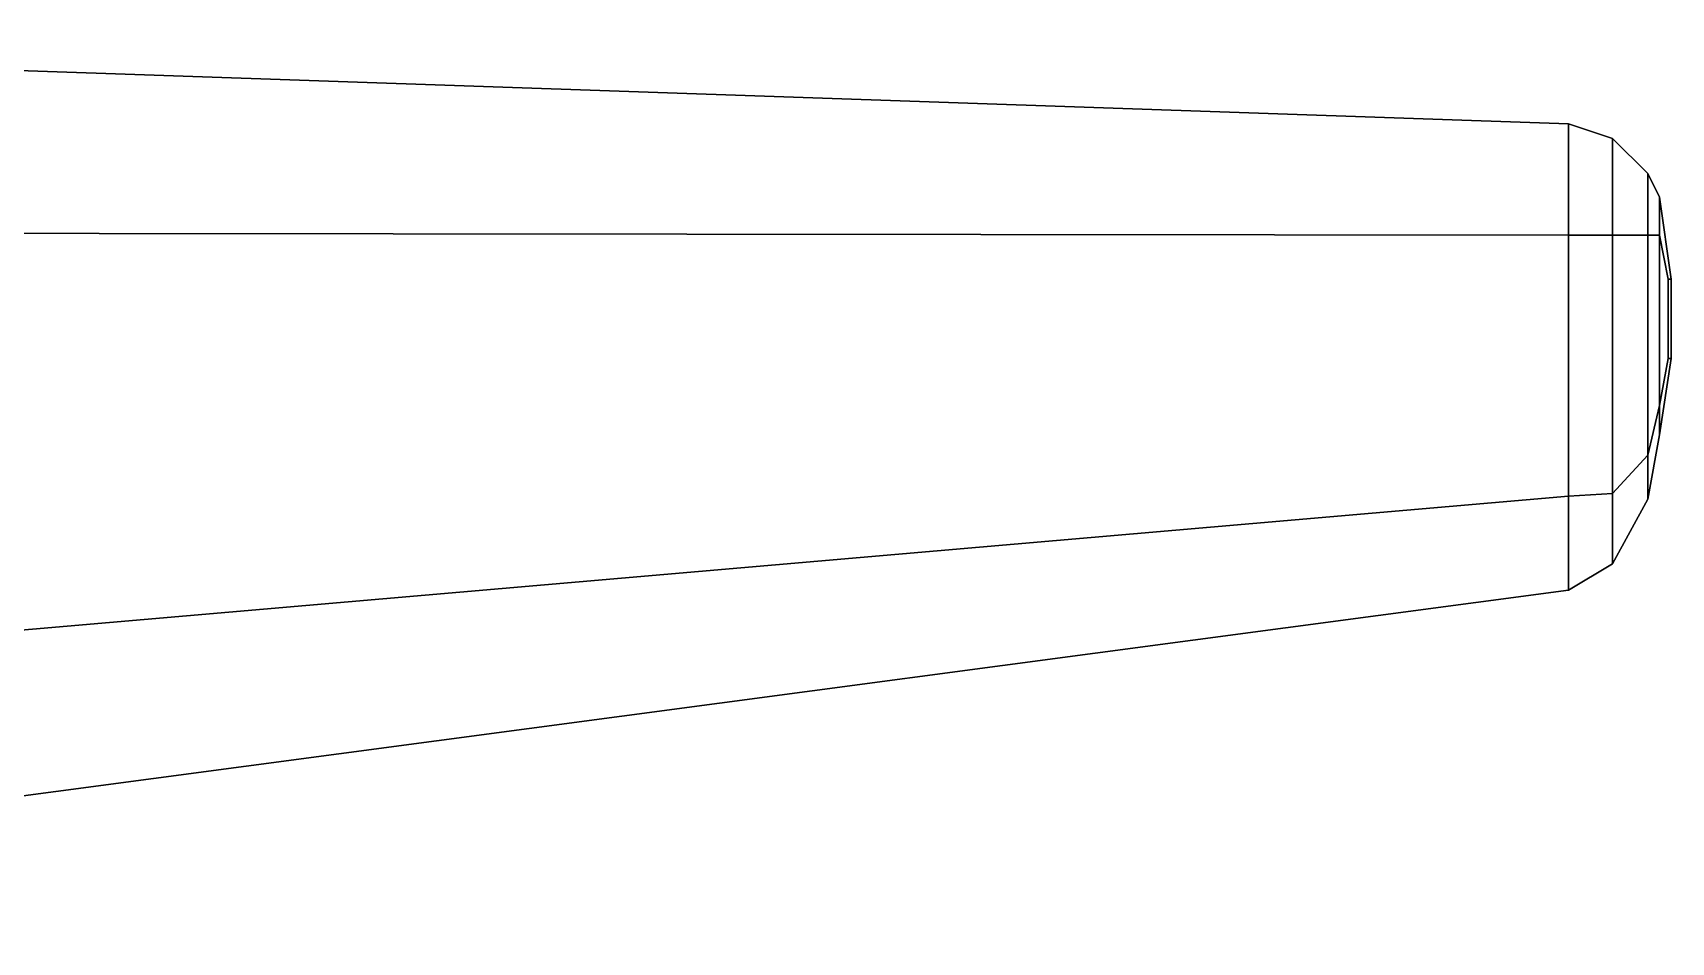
# Model space of a CAD drawing. Header units: millimetres. Extents: x -10.4 to 10.4, y -7.5 to 16.5.
# Drawn here: x 4.77 to 10.36, y 0.34 to 3.44 of the extents above; entities that cross this region are included whole.
import ezdxf

# ---------------------------------------------------------------- set-up
doc = ezdxf.new("R2010")
doc.units = ezdxf.units.MM
doc.layers.add('wing2', color=5, linetype='Continuous')

msp = doc.modelspace()

# ---------------------------------------------------------------- linework, layer by layer
at = {"layer": 'wing2'}
for points in [[(0.99, 2.76, -0.23), (10.01, 2.75, 0.77), (10.01, 3.13, 0.85), (0.99, 3.44, 0.04)], [(0.99, 3.44, 0.04), (10.01, 3.13, 0.85), (10.01, 2.75, 0.94), (0.99, 2.76, 0.33)], [(10.01, 2.75, 0.77), (10.16, 2.75, 0.79), (10.16, 3.08, 0.87), (10.01, 3.13, 0.85)], [(10.01, 3.13, 0.85), (10.16, 3.08, 0.87), (10.16, 2.75, 0.95), (10.01, 2.75, 0.94)], [(10.16, 2.75, 0.79), (10.28, 2.75, 0.81), (10.28, 2.96, 0.89), (10.16, 3.08, 0.87)], [(10.16, 3.08, 0.87), (10.28, 2.96, 0.89), (10.28, 2.75, 0.95), (10.16, 2.75, 0.95)], [(10.28, 2.75, 0.81), (10.32, 2.75, 0.83), (10.32, 2.88, 0.89), (10.28, 2.96, 0.89)], [(10.28, 2.96, 0.89), (10.32, 2.88, 0.89), (10.32, 2.75, 0.94), (10.28, 2.75, 0.95)], [(10.32, 2.75, 0.83), (10.35, 2.6, 0.85), (10.36, 2.6, 0.89), (10.32, 2.88, 0.89)], [(10.32, 2.88, 0.89), (10.36, 2.6, 0.89), (10.35, 2.6, 0.92), (10.32, 2.75, 0.94)], [(10.01, 1.86, 0.77), (10.01, 2.75, 0.77), (0.99, 2.76, -0.23), (0.99, 1.08, -0.23)], [(0.99, 2.76, 0.33), (10.01, 2.75, 0.94), (10.01, 1.86, 0.94), (0.99, 1.08, 0.33)], [(10.16, 1.87, 0.79), (10.16, 2.75, 0.79), (10.01, 2.75, 0.77), (10.01, 1.86, 0.77)], [(10.01, 2.75, 0.94), (10.16, 2.75, 0.95), (10.16, 1.87, 0.95), (10.01, 1.86, 0.94)], [(10.28, 2, 0.81), (10.28, 2.75, 0.81), (10.16, 2.75, 0.79), (10.16, 1.87, 0.79)], [(10.16, 2.75, 0.95), (10.28, 2.75, 0.95), (10.28, 2, 0.95), (10.16, 1.87, 0.95)], [(10.32, 2.17, 0.83), (10.32, 2.75, 0.83), (10.28, 2.75, 0.81), (10.28, 2, 0.81)], [(10.28, 2.75, 0.95), (10.32, 2.75, 0.94), (10.32, 2.17, 0.94), (10.28, 2, 0.95)], [(10.35, 2.33, 0.85), (10.35, 2.6, 0.85), (10.32, 2.75, 0.83), (10.32, 2.17, 0.83)], [(10.32, 2.75, 0.94), (10.35, 2.6, 0.92), (10.35, 2.33, 0.92), (10.32, 2.17, 0.94)], [(10.36, 2.33, 0.89), (10.36, 2.6, 0.89), (10.35, 2.6, 0.85), (10.35, 2.33, 0.85)], [(10.35, 2.33, 0.92), (10.35, 2.6, 0.92), (10.36, 2.6, 0.89), (10.36, 2.33, 0.89)], [(10.32, 2.07, 0.89), (10.36, 2.33, 0.89), (10.35, 2.33, 0.85), (10.32, 2.17, 0.83)], [(10.32, 2.17, 0.94), (10.35, 2.33, 0.92), (10.36, 2.33, 0.89), (10.32, 2.07, 0.89)], [(10.28, 1.85, 0.89), (10.32, 2.07, 0.89), (10.32, 2.17, 0.83), (10.28, 2, 0.81)], [(10.28, 2, 0.95), (10.32, 2.17, 0.94), (10.32, 2.07, 0.89), (10.28, 1.85, 0.89)], [(10.16, 1.63, 0.87), (10.28, 1.85, 0.89), (10.28, 2, 0.81), (10.16, 1.87, 0.79)], [(10.16, 1.87, 0.95), (10.28, 2, 0.95), (10.28, 1.85, 0.89), (10.16, 1.63, 0.87)], [(0.99, 0.34, 0.04), (10.01, 1.54, 0.85), (10.01, 1.86, 0.77), (0.99, 1.08, -0.23)], [(0.99, 1.08, 0.33), (10.01, 1.86, 0.94), (10.01, 1.54, 0.85), (0.99, 0.34, 0.04)], [(10.01, 1.54, 0.85), (10.16, 1.63, 0.87), (10.16, 1.87, 0.79), (10.01, 1.86, 0.77)], [(10.01, 1.86, 0.94), (10.16, 1.87, 0.95), (10.16, 1.63, 0.87), (10.01, 1.54, 0.85)]]:
    msp.add_3dface(points, dxfattribs=at)

doc.saveas('drawing.dxf')
